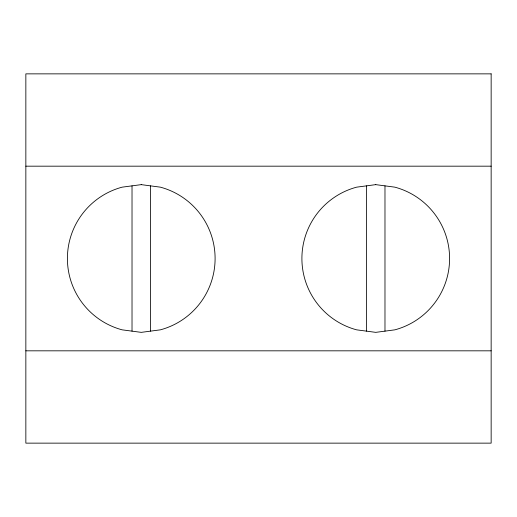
<?xml version="1.0" encoding="UTF-8"?>
<svg xmlns="http://www.w3.org/2000/svg" width="517" height="517" viewBox="0 0 517 517"><rect width="100%" height="100%" fill="white"/><g stroke="black" fill="none" stroke-linecap="round" stroke-linejoin="round"><path stroke-width="0.78" d="M25.85 166.177L491.15 166.177M25.85 350.823L491.15 350.823M384.978 185.862L384.978 331.138M366.514 185.862L366.514 331.138M150.486 185.862L150.486 331.138M132.022 185.862L132.022 331.138M141.251 184.64L122.135 187.16A73.86 73.86 0 0 0 122.135 329.84L141.251 332.36L160.367 329.84A73.86 73.86 0 0 0 160.367 187.16L141.251 184.64M375.749 184.64L356.633 187.16A73.86 73.86 0 0 0 356.633 329.84L375.749 332.36L394.865 329.84A73.86 73.86 0 0 0 394.865 187.16L375.749 184.64M491.15 73.86L25.85 73.86L25.85 443.14L491.15 443.14L491.15 73.86"/></g></svg>
